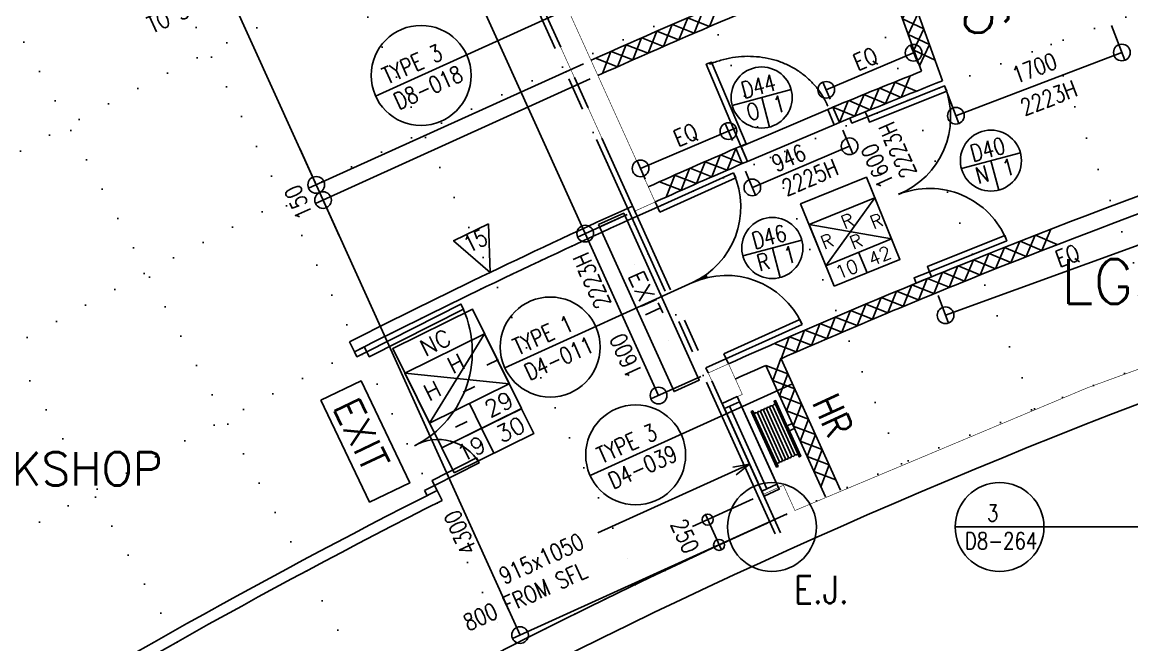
# Model space of a CAD drawing. Header units: millimetres. Extents: x -164841 to 156300, y -101000 to 60475.
# Drawn here: x -31269 to -21275, y -35451 to -29845 of the extents above; entities that cross this region are included whole.
import ezdxf

# ---------------------------------------------------------------- set-up
doc = ezdxf.new("R2010")
doc.units = ezdxf.units.MM
doc.header["$LTSCALE"] = 1200
doc.linetypes.add('s1103a$0$CENTER', pattern=[2, 1.25, -0.25, 0.25, -0.25])
doc.linetypes.add('s1103a$0$DOT', pattern=[0.25, 0, -0.25])
for name, color, linetype in [('s1103a$0$11', 7, 'Continuous'), ('s1103a$0$12', 7, 'Continuous'), ('s1103a$0$17', 7, 'Continuous'), ('s1103a$0$20', 7, 'Continuous'), ('s1103a$0$22', 7, 'Continuous'), ('s1103a$0$25', 7, 'Continuous'), ('s1103a$0$29', 7, 'Continuous'), ('s1103a$0$30', 7, 'Continuous'), ('s1103a$0$39', 7, 'Continuous'), ('s1103a$0$4', 7, 'Continuous'), ('s1103a$0$51', 7, 'Continuous'), ('s1103a$0$56', 7, 'Continuous'), ('s1103a$0$7', 7, 'Continuous'), ('s1103a$0$9', 7, 'Continuous'), ('s1103a$0$NEW-DR', 3, 'Continuous'), ('s1103a$0$ROOM-NO', 4, 'Continuous'), ('s1103a$0$TEXT', 6, 'Continuous')]:
    doc.layers.add(name, color=color, linetype=linetype)
doc.styles.add('s1103a$0$STANDARD', font='SIMPLEX')

# ---------------------------------------------------------------- blocks, each defined once
blk = doc.blocks.new('s1103a$0$DRMK2')
at = {"layer": 's1103a$0$29', "color": 3, "linetype": 'Continuous'}
for p, q in [((-0.275, 0), (0.275, 0)), ((0, 0), (0, -0.275))]:
    blk.add_line(p, q, dxfattribs=at)
blk.add_circle((0, 0), 0.275, dxfattribs=at)
at = {"layer": 's1103a$0$29', "color": 3, "linetype": 'Continuous', "style": 's1103a$0$STANDARD', "width": 0.8}
for tag, p in [('TAG6', (-0.2183, 0.03)), ('TAG1', (-0.1587, 0.03)), ('TAG5', (-0.2242, -0.175)), ('TAG4', (-0.1647, -0.175)), ('TAG3', (0.0258, -0.175)), ('TAG2', (0.0853, -0.175))]:
    blk.add_attdef(tag, p, '', height=0.15, rotation=359.99999, dxfattribs=at)
blk = doc.blocks.new('s1103a$0$FFBOX')
at = {"layer": 's1103a$0$51', "color": 14, "linetype": 'Continuous'}
for p, q in [((0.4, 0.25), (-0.4, -0.25)), ((0.4, -0.25), (-0.4, 0.25)), ((0, -0.5), (0, -0.25))]:
    blk.add_line(p, q, dxfattribs=at)
for points in [[(-0.4, -0.5), (0.4, -0.5), (0.4, 0.5), (-0.4, 0.5)], [(-0.4, -0.25), (0.4, -0.25), (0.4, 0.25), (-0.4, 0.25)]]:
    blk.add_lwpolyline(points, close=True, dxfattribs=at)
at = {"layer": 's1103a$0$51', "color": 14, "linetype": 'Continuous', "style": 's1103a$0$STANDARD'}
for tag, p in [('TAG1', (-0.2728, 0.3)), ('TAG5', (-0.0496, 0.05)), ('TAG6', (-0.3496, -0.075)), ('TAG7', (0.2504, -0.075)), ('TAG4', (-0.0496, -0.2)), ('TAG2', (-0.324, -0.45)), ('TAG8', (-0.2496, -0.45)), ('TAG3', (0.076, -0.45)), ('TAG9', (0.1504, -0.45))]:
    blk.add_attdef(tag, p, '', height=0.15, dxfattribs=at)
blk = doc.blocks.new('s1103a$0$D950A')
at = {"layer": 's1103a$0$30', "color": 14, "linetype": 'Continuous'}
for points in [[(0.05, 0.1501), (0.1001, 0.1501), (0.1, 0.95), (0.05, 0.95)], [(0.05, 0.1501), (-0.0001, 0.1501), (0, 0), (0.0501, 0)], [(0.95, 0.15), (0.9, 0.1501), (0.9, 0.0001), (0.95, 0)]]:
    blk.add_lwpolyline(points, close=True, dxfattribs=at)
blk.add_lwpolyline([(0.910898, 0.175828, 0.035794), (0.903688, 0.27561, 0.035441), (0.882441, 0.373377, 0.035208), (0.847112, 0.468304, 0.034291), (0.799012, 0.557463, 0.033917), (0.737919, 0.640909, 0.032763), (0.666295, 0.715541, 0.032372), (0.583678, 0.781681, 0.031319), (0.493336, 0.836839, 0.03101), (0.394966, 0.881124, 0.030295), (0.29192, 0.91309, 0.030128), (0.184628, 0.932567, 0.029878), (0.075774, 0.939097)], format="xyb", dxfattribs=at)
blk = doc.blocks.new('s1103a$0$DET4')
at = {"layer": 's1103a$0$51', "color": 14, "linetype": 'Continuous'}
blk.add_line((-0.45, 0), (1.55, 0), dxfattribs=at)
blk.add_circle((0, 0), 0.45, dxfattribs=at)
at = {"layer": 's1103a$0$51', "color": 14, "linetype": 'Continuous', "style": 's1103a$0$STANDARD', "width": 0.8}
for tag, p in [('TAG1', (-0.3127, 0.05)), ('TAG3', (-0.2778, 0.0501)), ('TAG4', (-0.3969, -0.2)), ('TAG2', (-0.3127, -0.2001))]:
    blk.add_attdef(tag, p, '', height=0.15, rotation=359.99997, dxfattribs=at)
blk = doc.blocks.new('s1103a$0$H1200')
at = {"layer": 's1103a$0$22', "color": 14, "linetype": 'Continuous'}
for points in [[(0, 0), (0.1501, 0.15), (0.3, 0), (0.45, 0.15), (0.6, 0), (0.75, 0.15), (0.9, 0), (1.05, 0.15), (1.1999, 0)], [(0, 0.15), (0.15, 0), (0.3, 0.15), (0.45, 0), (0.6, 0.15), (0.75, 0), (0.9, 0.15), (1.05, 0), (1.2, 0.15)]]:
    blk.add_lwpolyline(points, dxfattribs=at)
blk = doc.blocks.new('s1103a$0$EXIT')
at = {"layer": 's1103a$0$39', "color": 1, "linetype": 'Continuous'}
blk.add_lwpolyline([(-0.825, -0.25), (0.825, -0.25), (0.825, 0), (-0.825, 0)], close=True, dxfattribs=at)
at = {"layer": 's1103a$0$39', "color": 1, "linetype": 's1103a$0$DOT'}
for centre in [(-0.375001, -0.124999), (0.375001, -0.125001)]:
    blk.add_circle(centre, 0.025, dxfattribs=at)
at = {"layer": 's1103a$0$39', "color": 1, "linetype": 'Continuous', "style": 's1103a$0$STANDARD', "width": 1.1}
blk.add_text('EXIT', height=0.15, rotation=359.999861, dxfattribs=at).set_placement((-0.3001, -0.2))
blk = doc.blocks.new('s1103a$0$HR')
at = {"layer": 's1103a$0$56', "color": 1, "linetype": 'Continuous'}
blk.add_lwpolyline([(0.235, 0.275), (-0.275, 0.275), (-0.275, 0.29), (0.275, 0.2901), (0.275, 0.275), (0.235, 0.275), (0.245, 0.27), (0.25, 0.26), (0.245, 0.25), (0.245, 0.25), (0.235, 0.245), (-0.235, 0.245), (0.235, 0.245), (0.245, 0.24), (0.25, 0.23), (0.245, 0.22), (0.235, 0.215), (-0.235, 0.215), (0.235, 0.215), (0.245, 0.21), (0.25, 0.2), (0.245, 0.19), (0.235, 0.185), (-0.2349, 0.185), (0.235, 0.185), (0.245, 0.18), (0.25, 0.17), (0.245, 0.16), (0.235, 0.155), (-0.235, 0.155), (0.235, 0.155), (0.2449, 0.15), (0.2501, 0.14), (0.245, 0.13), (0.235, 0.125), (-0.235, 0.125), (0.235, 0.125), (0.245, 0.12), (0.25, 0.11), (0.245, 0.1), (0.235, 0.095), (0.245, 0.09), (0.25, 0.08), (0.245, 0.07), (0.235, 0.065), (0.275, 0.065), (0.275, 0.05), (-0.025, 0.05), (-0.025, 0), (0.025, 0), (0.025, 0.05), (-0.275, 0.05), (-0.275, 0.065), (0.235, 0.065), (-0.235, 0.065), (-0.245, 0.07), (-0.25, 0.08), (-0.245, 0.09), (-0.235, 0.095), (0.235, 0.095), (-0.235, 0.095), (-0.245, 0.1), (-0.25, 0.11), (-0.245, 0.12), (-0.235, 0.125), (-0.245, 0.13), (-0.25, 0.14), (-0.2449, 0.15), (-0.235, 0.155), (-0.245, 0.16), (-0.25, 0.17), (-0.245, 0.18), (-0.2349, 0.185), (-0.245, 0.19), (-0.25, 0.2), (-0.245, 0.21), (-0.235, 0.215), (-0.245, 0.22), (-0.25, 0.23), (-0.245, 0.24), (-0.235, 0.245), (-0.245, 0.25), (-0.25, 0.26), (-0.245, 0.27), (-0.235, 0.275)], dxfattribs=at)
blk = doc.blocks.new('s1103a$0$AP')
at = {"layer": 's1103a$0$30', "color": 14, "linetype": 'Continuous'}
blk.add_line((0.05, 0.05), (0.8651, 0.05), dxfattribs=at)
for points in [[(0, 0), (0.915, 0), (0.915, 0.1501), (0, 0.15)], [(0.0501, 0), (0.8651, 0), (0.8651, 0.15), (0.0499, 0.15)]]:
    blk.add_lwpolyline(points, close=True, dxfattribs=at)
blk = doc.blocks.new('s1103a$0$TAIL')
at = {"layer": 's1103a$0$51', "color": 10, "linetype": 'Continuous'}
blk.add_line((0.4, 0), (0.4, -0.25), dxfattribs=at)
blk.add_lwpolyline([(0, -0.25), (0.8, -0.25), (0.8, 0), (0, 0)], close=True, dxfattribs=at)
at = {"layer": 's1103a$0$51', "color": 10, "linetype": 'Continuous', "style": 's1103a$0$STANDARD'}
for tag, p in [('TAG1', (0.1067, -0.2)), ('TAG3', (0.1504, -0.2)), ('TAG2', (0.5008, -0.2)), ('TAG4', (0.5504, -0.2))]:
    blk.add_attdef(tag, p, '', height=0.15, dxfattribs=at)
blk = doc.blocks.new('s1103a$0$PC22')
at = {"layer": 's1103a$0$51', "color": 10, "linetype": 'Continuous'}
blk.add_lwpolyline([(0.175, 0.4), (-0.175, 0.3999), (0, 0)], close=True, dxfattribs=at)
at = {"layer": 's1103a$0$51', "color": 10, "linetype": 'Continuous', "style": 's1103a$0$STANDARD', "width": 0.8}
blk.add_attdef('TAG1', (-0.0749, 0.2399), '', height=0.15, rotation=359.99995, dxfattribs=at)
blk = doc.blocks.new('s1103a$0$DET3')
at = {"layer": 's1103a$0$51', "color": 14, "linetype": 'Continuous'}
blk.add_line((-0.4, 0), (1.4, 0), dxfattribs=at)
blk.add_circle((0, 0), 0.4, dxfattribs=at)
at = {"layer": 's1103a$0$51', "color": 14, "linetype": 'Continuous', "style": 's1103a$0$STANDARD', "width": 0.8}
for tag, p in [('TAG1', (-0.3373, 0.0501)), ('TAG2', (-0.3373, -0.2))]:
    blk.add_attdef(tag, p, '', height=0.15, dxfattribs=at)
blk = doc.blocks.new('s1103a')
at = {"layer": 's1103a$0$11', "color": 14, "linetype": 'Continuous'}
for p, q in [((-23455.8, -29055.2), (-22979.6, -30372.5)), ((-23170.1, -30286.8), (-23544.4, -29251.6)), ((-23908.6, -30748.4), (-23967.1, -30610.4)), ((-24783.6, -31118.5), (-24842.6, -30980.7))]:
    blk.add_line(p, q, dxfattribs=at)
at = {"layer": 's1103a$0$11', "color": 3, "linetype": 'Continuous'}
blk.add_line((-23080.2, -32134.4), (-23077.5, -32141.8), dxfattribs=at)
at = {"layer": 's1103a$0$11', "color": 10, "linetype": 'Continuous'}
for p, q in [((-23897.7, -34059.2), (-24434.3, -32875)), ((-24035, -34119.7), (-24571.6, -32935.5))]:
    blk.add_line(p, q, dxfattribs=at)
at = {"layer": 's1103a$0$11', "color": 14, "linetype": 'Continuous', "const_width": 5}
blk.add_lwpolyline([(-28044.4, -25998.3), (-25568.2, -31463.8), (-25750.6, -31545.8), (-28309.3, -25898.3)], dxfattribs=at)
at = {"layer": 's1103a$0$11', "color": 10, "linetype": 'Continuous', "const_width": 5}
blk.add_lwpolyline([(-24965.3, -33278.5), (-25089.9, -33003.4), (-24907.7, -32920.9), (-24783.1, -33196)], close=True, dxfattribs=at)
blk.add_lwpolyline([(-24491.4, -34324.2), (-24594.6, -34096.4), (-24412.5, -34013.9), (-24309.3, -34241.7)], dxfattribs=at)
at = {"layer": 's1103a$0$11', "color": 14, "linetype": 'Continuous'}
for centre, radius, start, end in [((0.1, -88499.9), 63905, 111.533378, 114.150825), ((0.1, -88499.9), 63755, 111.672225, 114.150333), ((170.7, -88927.2), 61214.8, 106.32598, 111.869405), ((0.1, -88499.9), 62654.8, 111.703733, 112.490319), ((0.1, -88499.9), 62504.9, 111.570539, 112.489233), ((155.7, -88885.2), 61320.3, 107.168359, 112.081724), ((0.1, -88499.9), 62654.8, 113.359083, 114.146192), ((0.1, -88499.9), 62504.9, 113.360083, 114.145644), ((152.6, -88879), 61313.4, 112.081213, 114.124785), ((167.5, -88920.2), 61207.1, 111.869056, 113.699732)]:
    blk.add_arc(centre, radius, start, end, dxfattribs=at)
at = {"layer": 's1103a$0$11', "color": 10, "linetype": 'Continuous'}
blk.add_arc((0.1, -88499.9), 60755, 113.855981, 114.139592, dxfattribs=at)
at = {"layer": 's1103a$0$12', "color": 2, "linetype": 'Continuous'}
for p, q in [((-28674.5, -26283.4), (-26198.2, -31748.6)), ((-28621.2, -31309.9), (-30519.7, -27119.9)), ((-21457.7, -29873.6), (-21338, -30188.1)), ((-23199.3, -30217.7), (-23269.5, -30051.9)), ((-24027.9, -30454.1), (-23240.2, -30120.9)), ((-23239.8, -30120.8), (-23242.3, -30121.9)), ((-21364.7, -30118), (-22859.9, -30687.1)), ((-26214.3, -30219.4), (-28689.5, -31340.8)), ((-26152.4, -30356), (-28627.6, -31477.4)), ((-23991.8, -30539.4), (-24057.1, -30385)), ((-22952.9, -30442.7), (-22833.2, -30757.2)), ((-24871.8, -30911.6), (-24937.2, -30757.1)), ((-25700.1, -31161.2), (-24832.7, -30794.4)), ((-23878.7, -30817.2), (-23788, -31031.5)), ((-24693, -31332.8), (-23817.3, -30962.4)), ((-28410.7, -31774.4), (-28769.8, -30982)), ((-25659.1, -31258), (-25729.3, -31092.2)), ((-24754.4, -31187.6), (-24663.8, -31401.9)), ((-26784.7, -35363.3), (-28559.3, -31446.5)), ((-25818.9, -31576.8), (-26266.5, -31779.6)), ((-25818.9, -31576.8), (-26053.1, -31682.9)), ((-26198.2, -31748.6), (-25537.7, -33206.3)), ((-25158.2, -33034.4), (-25606, -33237.3)), ((-24377.8, -34272.8), (-26853, -35394.2)), ((-24559.9, -34354.8), (-25007.7, -34557.7))]:
    blk.add_line(p, q, dxfattribs=at)
at = {"layer": 's1103a$0$12', "color": 3, "linetype": 'Continuous'}
for p, q in [((-22952.9, -32484.3), (-17757.4, -30593)), ((-22927.3, -32554.7), (-23018.3, -32304.4))]:
    blk.add_line(p, q, dxfattribs=at)
at = {"layer": 's1103a$0$12', "color": 10, "linetype": 'Continuous'}
for p, q in [((-24717.7, -33824.9), (-26083.9, -34444.1)), ((-24685.7, -34137.7), (-25232.1, -34385.3)), ((-25116.1, -34277.8), (-24971.6, -34596.7))]:
    blk.add_line(p, q, dxfattribs=at)
blk.add_lwpolyline([(-24869.8, -33852.7), (-24717.7, -33824.9), (-24838.8, -33921)], dxfattribs=at)
at = {"layer": 's1103a$0$12', "color": 2, "linetype": 'Continuous'}
for centre in [(-23240.2, -30120.9), (-21364.7, -30118), (-24027.9, -30454.1), (-22859.9, -30687.1), (-24907.9, -30826.2), (-23817.3, -30962.4), (-25700.1, -31161.2), (-28621.2, -31309.9), (-28621.2, -31309.9), (-24693, -31332.8), (-28559.3, -31446.5), (-28559.3, -31446.5), (-26198.2, -31748.6), (-26198.2, -31748.6), (-25537.7, -33206.3), (-26784.7, -35363.3)]:
    blk.add_circle(centre, 75, dxfattribs=at)
at = {"layer": 's1103a$0$12', "color": 3, "linetype": 'Continuous'}
blk.add_circle((-22952.9, -32484.3), 75, dxfattribs=at)
at = {"layer": 's1103a$0$12', "color": 10, "linetype": 'Continuous'}
for centre in [(-25095.4, -34323.4), (-24992.2, -34551.2)]:
    blk.add_circle(centre, 49.9, dxfattribs=at)
at = {"layer": 's1103a$0$17', "color": 3, "linetype": 'Continuous'}
for p, q in [((-28277, -32813), (-28322.2, -32723.8)), ((-27487.2, -34150.4), (-27532.4, -34061.2))]:
    blk.add_line(p, q, dxfattribs=at)
at = {"layer": 's1103a$0$17', "color": 10, "linetype": 'Continuous'}
blk.add_line((-28142.7, -32857), (-28187.9, -32767.8), dxfattribs=at)
at = {"layer": 's1103a$0$17', "color": 3, "linetype": 'Continuous'}
for radius, start, end in [(62555, 114.329189, 116.920804), (62455, 114.329189, 116.920876), (61005, 116.828117, 121.940865), (60905, 116.828036, 121.946595)]:
    blk.add_arc((0.1, -88499.9), radius, start, end, dxfattribs=at)
at = {"layer": 's1103a$0$20', "color": 1, "linetype": 'Continuous'}
for radius, start, end in [(68655, 114.333178, 128.166687), (68430, 115.284744, 124.715297), (68430, 115.284744, 124.715297)]:
    blk.add_arc((0.1, -88499.9), radius, start, end, dxfattribs=at)
at = {"layer": 's1103a$0$22', "color": 14, "linetype": 'Continuous'}
for p, q in [((-25215.4, -29944.2), (-25137.9, -29746.7)), ((-24996.7, -29686.6), (-25077.3, -29884)), ((-25492.1, -30064.2), (-25415.5, -29866.2)), ((-25215.4, -29944.2), (-25412.3, -29864.8)), ((-25274.6, -29805.5), (-25354.2, -30003.3)), ((-25275.7, -29805.9), (-25077.3, -29884)), ((-25551.9, -29925.6), (-25630.6, -30123.9)), ((-25553, -29926.1), (-25354.2, -30003.3)), ((-25828.6, -30047.1), (-25906.3, -30245.7)), ((-25829.7, -30047.6), (-25630.6, -30123.9)), ((-25768.2, -30185.4), (-25692.6, -29987.1)), ((-25492.1, -30064.2), (-25689.4, -29985.7)), ((-26105.9, -30170.4), (-25906.3, -30245.7)), ((-26043.7, -30307.9), (-25968.9, -30109.2)), ((-25768.2, -30185.4), (-25965.8, -30107.8)), ((-23353.2, -30521.7), (-23272.5, -30327.7)), ((-23631.2, -30634.4), (-23551.3, -30440)), ((-23353.2, -30521.7), (-23545.9, -30437.8)), ((-23407.7, -30383.4), (-23492.3, -30577.8)), ((-23409.8, -30384.2), (-23214.1, -30465.7)), ((-23908.6, -30748.5), (-23829.7, -30553.7)), ((-23631.2, -30634.4), (-23824.3, -30551.5)), ((-23686.3, -30496.4), (-23770, -30691.2)), ((-23688.5, -30497.3), (-23492.3, -30577.8)), ((-23966.5, -30611.6), (-23770, -30691.2)), ((-25058.4, -31238), (-24983.4, -31041.7)), ((-24783.6, -31118.5), (-24978.3, -31039.5)), ((-24841.5, -30981.6), (-24921.1, -31178)), ((-25332.6, -31358.8), (-25258.6, -31162.1)), ((-25058.4, -31238), (-25253.5, -31159.9)), ((-25117, -31101.4), (-25195.6, -31298.1)), ((-25119, -31102.3), (-24921.1, -31178)), ((-25391.8, -31222.4), (-25469.6, -31419.6)), ((-25393.9, -31223.3), (-25195.6, -31298.1)), ((-25332.6, -31358.8), (-25528, -31281.6)), ((-22225.7, -31956.2), (-22144.3, -31763.2)), ((-22142.6, -31762.7), (-21947.3, -31845.5)), ((-22086.5, -31901.7), (-22004.6, -31708.9)), ((-22503.7, -32066.3), (-22423.3, -31872.9)), ((-22421.6, -31872.4), (-22225.9, -31954.2)), ((-22364.8, -32011.1), (-22283.9, -31817.9)), ((-22282.2, -31817.4), (-22086.7, -31899.7)), ((-22642.5, -32121.9), (-22562.6, -31928.3)), ((-22560.9, -31927.7), (-22365, -32009.1)), ((-22919.7, -32234), (-22840.7, -32040)), ((-22839.1, -32039.4), (-22642.8, -32119.9)), ((-22781.2, -32177.8), (-22701.7, -31984)), ((-22700.1, -31983.4), (-22504, -32064.3)), ((-23196.4, -32347.5), (-23118.3, -32153.1)), ((-23116.7, -32152.5), (-22920, -32232)), ((-23058.1, -32290.6), (-22979.6, -32096.4)), ((-22978, -32095.8), (-22781.5, -32175.8)), ((-23472.5, -32462.4), (-23395.4, -32267.6)), ((-23393.8, -32267), (-23196.7, -32345.5)), ((-23334.5, -32404.8), (-23256.9, -32210.2)), ((-23255.3, -32209.6), (-23058.4, -32288.6)), ((-23610.3, -32520.3), (-23533.7, -32325.3)), ((-23532.1, -32324.7), (-23334.8, -32402.8)), ((-23885.5, -32637.2), (-23809.9, -32441.8)), ((-23808.3, -32441.2), (-23610.6, -32518.3)), ((-23748, -32578.6), (-23671.9, -32383.4)), ((-23670.3, -32382.8), (-23472.8, -32460.4)), ((-24160.2, -32755.4), (-24085.5, -32559.7)), ((-24083.9, -32559.1), (-23885.9, -32635.2)), ((-24022.9, -32696.1), (-23947.8, -32500.6)), ((-23946.2, -32500), (-23748.3, -32576.6)), ((-24434.3, -32875), (-24360.5, -32678.9)), ((-24358.9, -32678.3), (-24160.6, -32753.5)), ((-24297.3, -32815), (-24223.1, -32619.1)), ((-24221.5, -32618.5), (-24023.3, -32694.2)), ((-24496.2, -32738.4), (-24297.7, -32813.1))]:
    blk.add_line(p, q, dxfattribs=at)
at = {"layer": 's1103a$0$25', "color": 14, "linetype": 'Continuous'}
blk.add_lwpolyline([(-24794.8, -30963.5), (-24012, -30632.5), (-23954.7, -30767.9), (-24737.5, -31098.9)], close=True, dxfattribs=at)
at = {"layer": 's1103a$0$30', "color": 1, "linetype": 'Continuous'}
for p, q in [((-24863.4, -31201.8), (-25547.4, -31509.3)), ((-25526.8, -31554.9), (-24842.8, -31247.4)), ((-24863.4, -31201.8), (-24842.8, -31247.4)), ((-25526.8, -31554.9), (-25568, -31463.7)), ((-25730, -31591.4), (-25547.4, -31509.3)), ((-25110.6, -32957.4), (-24244.3, -32567.5)), ((-24948.7, -32829.7), (-24264.8, -32521.9)), ((-24244.3, -32567.5), (-24264.8, -32521.9)), ((-24948.7, -32829.7), (-24907.7, -32920.9))]:
    blk.add_line(p, q, dxfattribs=at)
at = {"layer": 's1103a$0$30', "color": 3, "linetype": 'Continuous'}
for p, q in [((-25750.6, -31545.8), (-25730, -31591.4)), ((-25750.6, -31545.8), (-25730, -31591.4)), ((-25090.1, -33003), (-25110.6, -32957.4))]:
    blk.add_line(p, q, dxfattribs=at)
for points in [[(-23657, -30698.3), (-22961, -30418.9), (-22942.4, -30465.3), (-23638.4, -30744.7)], [(-23675.6, -30651.9), (-23814.8, -30707.8), (-23796.2, -30754.2), (-23657, -30698.3)], [(-23097.4, -32091.8), (-22401.4, -31812.4), (-22420, -31766), (-23116, -32045.4)], [(-23218, -32194.1), (-23078.8, -32138.2), (-23097.4, -32091.8), (-23236.6, -32147.7)]]:
    blk.add_lwpolyline(points, close=True, dxfattribs=at)
for centre, start, end in [((-23657, -30698.3), 291.87234, 21.87234), ((-23097.4, -32091.8), 21.87234, 111.88633)]:
    blk.add_arc(centre, 750, start, end, dxfattribs=at)
at = {"layer": 's1103a$0$30', "color": 1, "linetype": 'Continuous'}
for centre, start, end in [((-25547.4, -31509.3), 294.39463, 24.20684), ((-24928.2, -32875.2), 24.5659, 114.37811)]:
    blk.add_arc(centre, 749.8, start, end, dxfattribs=at)
at = {"layer": 's1103a$0$4', "color": 7, "linetype": 's1103a$0$DOT'}
for p, q in [((-20943, -32855.6), (-24201.2, -24198.5)), ((-22152, -33325.8), (-25598.2, -24741.7)), ((-23350.2, -33822.1), (-26983, -25315.3)), ((-28355, -25919), (-24537.4, -34344.5)), ((-28354.9, -25919), (-24537.6, -34344.6)), ((-29713.4, -26552.5), (-25713, -34892.7)), ((-31057.7, -27215.4), (-26876.3, -35466.4)), ((-32387.2, -27907.5), (-28026.8, -36065.3)), ((-33701.4, -28628.5), (-29164, -36689.1))]:
    blk.add_line(p, q, dxfattribs=at)
for radius, start, end in [(68705, 95.428722, 149.799764), (68455, 95.448608, 149.849439), (66955, 95.571056, 147.582808), (65455, 95.699142, 145.466722), (63955, 95.833267, 143.098475), (62455, 97.304903, 140.401233), (59455, 100.624492, 133.394572)]:
    blk.add_arc((0.1, -88499.9), radius, start, end, dxfattribs=at)
at = {"layer": 's1103a$0$51', "color": 10, "linetype": 'Continuous'}
blk.add_circle((-24516.5, -34389.9), 400, dxfattribs=at)
at = {"layer": 's1103a$0$9', "color": 14, "linetype": 's1103a$0$CENTER'}
for points in [[(-31049.9, -17999.9), (-31050, -19969.9), (-24413.3, -34617.6)], [(-30999.9, -17999.9), (-31000, -19959.1), (-24367.8, -34597)]]:
    blk.add_lwpolyline(points, dxfattribs=at)
at = {"layer": 's1103a$0$9', "color": 14, "linetype": 'Continuous', "const_width": 5}
blk.add_lwpolyline([(-16254, -31309.9, 0.036092), (-24309.3, -34241.7, 0.036092)], format="xyb", dxfattribs=at)
at = {"layer": 's1103a$0$9', "color": 14, "linetype": 'Continuous'}
for centre, radius, start, end in [((0.1, -88500), 59155.1, 100.522527, 133.25432), ((0.4, -88500.4), 59455.6, 114.326601, 133.39438)]:
    blk.add_arc(centre, radius, start, end, dxfattribs=at)
at = {"layer": 's1103a$0$NEW-DR'}
for points in [[(-28165.2, -32812.4), (-28142.6, -32857), (-27295.2, -32427.6), (-27317.8, -32383)], [(-28277, -32813), (-28254.4, -32857.6), (-28165.2, -32812.4), (-28187.8, -32767.8)], [(-27555, -34016.6), (-27577.6, -33972), (-27176.2, -33768.6), (-27153.6, -33813.2)], [(-27644.2, -34061.8), (-27621.6, -34106.4), (-27532.4, -34061.2), (-27555, -34016.6)]]:
    blk.add_lwpolyline(points, close=True, dxfattribs=at)
for centre, radius, start, end in [((-28165.2, -32812.4), 950, 296.87174, 26.87174), ((-27521.4, -34027.6), 425.7, 30.23903, 120.23903)]:
    blk.add_arc(centre, radius, start, end, dxfattribs=at)
at = {"layer": 's1103a$0$TEXT', "color": 1}
blk.add_lwpolyline([(-28578.3, -33247.2), (-28216.9, -33074.8), (-27778.4, -33993.9), (-28139.8, -34166.3)], close=True, dxfattribs=at)
at = {"zscale": 1000}
for name, p, xscale, yscale, rotation in [('s1103a$0$H1200', (-23595.4, -29110.5), 999.9979999999999, 999.9979999999999, 289.874809), ('s1103a$0$D950A', (-24783.6, -31118.5), 999.997, 999.997, 22.923614), ('s1103a$0$EXIT', (-25511, -32316.1), 1000, 1000, 294.386964), ('s1103a$0$EXIT', (-25511, -32316.1), 1000, 1000, 294.386964), ('s1103a$0$EXIT', (-25511, -32316.1), 1000, 1000, 294.386964), ('s1103a$0$EXIT', (-25511, -32316.1), 1000, 1000, 294.386964), ('s1103a$0$H1200', (-24571.6, -32935.5), 999.9979999999999, 999.9979999999999, 294.37705), ('s1103a$0$AP', (-24965.3, -33278.5), 1000, 1000, 294.38374), ('s1103a$0$HR', (-24324.6, -33481.1), 999.9959999999999, 999.9959999999999, 114.376807)]:
    blk.add_blockref(name, p, dxfattribs=dict(at, xscale=xscale, yscale=yscale, rotation=rotation))
ref = blk.add_blockref('s1103a$0$DET4', (-27676.3, -30324.1), dxfattribs=dict(xscale=999.997, yscale=999.997, zscale=1000, rotation=24.375614))
ref.add_attrib('TAG1', 'TYPE 3', (-27981.8, -30407.6), dxfattribs={"layer": 's1103a$0$51', "color": 14, "linetype": 'Continuous', "height": 150, "rotation": 24.37558, "style": 's1103a$0$STANDARD', "width": 0.8})
ref.add_attrib('TAG2', 'D8-018', (-27878.6, -30635.4), dxfattribs={"layer": 's1103a$0$51', "color": 14, "linetype": 'Continuous', "height": 150, "rotation": 24.37558, "style": 's1103a$0$STANDARD', "width": 0.8})
ref = blk.add_blockref('s1103a$0$DRMK2', (-24608.7, -30523.3), dxfattribs=dict(xscale=1000, yscale=1000, zscale=1000, rotation=15.000008))
ref.add_attrib('TAG1', 'D44', (-24769.8, -30535.4), dxfattribs={"layer": 's1103a$0$29', "color": 3, "linetype": 'Continuous', "height": 150, "rotation": 15, "style": 's1103a$0$STANDARD', "width": 0.8})
ref.add_attrib('TAG2', '1', (-24481, -30670.3), dxfattribs={"layer": 's1103a$0$29', "color": 3, "linetype": 'Continuous', "height": 150, "rotation": 15, "style": 's1103a$0$STANDARD', "width": 0.8})
ref.add_attrib('TAG4', 'O', (-24722.5, -30735), dxfattribs={"layer": 's1103a$0$29', "color": 3, "linetype": 'Continuous', "height": 150, "rotation": 15, "style": 's1103a$0$STANDARD', "width": 0.8})
ref = blk.add_blockref('s1103a$0$DRMK2', (-22544.3, -31091.3), dxfattribs=dict(xscale=1000, yscale=1000, zscale=1000, rotation=15.000008))
ref.add_attrib('TAG1', 'D40', (-22705.4, -31103.4), dxfattribs={"layer": 's1103a$0$29', "color": 3, "linetype": 'Continuous', "height": 150, "rotation": 15, "style": 's1103a$0$STANDARD', "width": 0.8})
ref.add_attrib('TAG2', '1', (-22416.6, -31238.3), dxfattribs={"layer": 's1103a$0$29', "color": 3, "linetype": 'Continuous', "height": 150, "rotation": 15, "style": 's1103a$0$STANDARD', "width": 0.8})
ref.add_attrib('TAG4', 'N', (-22658.1, -31303), dxfattribs={"layer": 's1103a$0$29', "color": 3, "linetype": 'Continuous', "height": 150, "rotation": 15, "style": 's1103a$0$STANDARD', "width": 0.8})
ref = blk.add_blockref('s1103a$0$FFBOX', (-23810.7, -31731.5), dxfattribs=dict(xscale=799.999, yscale=799.999, zscale=1000, rotation=22.124936))
ref.add_attrib('TAG2', '10', (-23915.2, -32162.6), dxfattribs={"layer": 's1103a$0$51', "color": 3, "linetype": 'Continuous', "height": 120, "rotation": 22.12506, "style": 's1103a$0$STANDARD'})
ref.add_attrib('TAG3', '42', (-23618.8, -32042), dxfattribs={"layer": 's1103a$0$51', "color": 3, "linetype": 'Continuous', "height": 120, "rotation": 22.12506, "style": 's1103a$0$STANDARD'})
ref.add_attrib('TAG4', 'R', (-23787.2, -31894.7), dxfattribs={"layer": 's1103a$0$51', "color": 3, "linetype": 'Continuous', "height": 120, "rotation": 22.12506, "style": 's1103a$0$STANDARD'})
ref.add_attrib('TAG5', 'R', (-23862.5, -31709.4), dxfattribs={"layer": 's1103a$0$51', "color": 3, "linetype": 'Continuous', "height": 120, "rotation": 22.12506, "style": 's1103a$0$STANDARD'})
ref.add_attrib('TAG6', 'R', (-24047.2, -31892.4), dxfattribs={"layer": 's1103a$0$51', "color": 3, "linetype": 'Continuous', "height": 120, "rotation": 22.12506, "style": 's1103a$0$STANDARD'})
ref.add_attrib('TAG7', 'R', (-23602.5, -31711.6), dxfattribs={"layer": 's1103a$0$51', "color": 3, "linetype": 'Continuous', "height": 120, "rotation": 22.12506, "style": 's1103a$0$STANDARD'})
ref = blk.add_blockref('s1103a$0$DRMK2', (-24512.6, -31878.3), dxfattribs=dict(xscale=1000, yscale=1000, zscale=1000, rotation=15.000008))
ref.add_attrib('TAG1', 'D46', (-24673.7, -31890.4), dxfattribs={"layer": 's1103a$0$29', "color": 3, "linetype": 'Continuous', "height": 150, "rotation": 15, "style": 's1103a$0$STANDARD', "width": 0.8})
ref.add_attrib('TAG2', '1', (-24384.9, -32025.3), dxfattribs={"layer": 's1103a$0$29', "color": 3, "linetype": 'Continuous', "height": 150, "rotation": 15, "style": 's1103a$0$STANDARD', "width": 0.8})
ref.add_attrib('TAG4', 'R', (-24626.4, -32090), dxfattribs={"layer": 's1103a$0$29', "color": 3, "linetype": 'Continuous', "height": 150, "rotation": 15, "style": 's1103a$0$STANDARD', "width": 0.8})
ref = blk.add_blockref('s1103a$0$PC22', (-27053.6, -32097.6), dxfattribs=dict(xscale=999.997, yscale=999.997, zscale=1000, rotation=25.64780799999999))
ref.add_attrib('TAG1', '15', (-27247.2, -31924.3), dxfattribs={"layer": 's1103a$0$51', "color": 10, "linetype": 'Continuous', "height": 150, "rotation": 25.64777, "style": 's1103a$0$STANDARD', "width": 0.8})
ref = blk.add_blockref('s1103a$0$DET4', (-26513.1, -32769.9), dxfattribs=dict(xscale=999.9959999999999, yscale=999.9959999999999, zscale=1000, rotation=24.376807))
ref.add_attrib('TAG1', 'TYPE 1', (-26804.9, -32847.1), dxfattribs={"layer": 's1103a$0$51', "color": 10, "linetype": 'Continuous', "height": 150, "rotation": 24.37684, "style": 's1103a$0$STANDARD', "width": 0.8})
ref.add_attrib('TAG2', 'D4-011', (-26701.7, -33074.9), dxfattribs={"layer": 's1103a$0$51', "color": 10, "linetype": 'Continuous', "height": 150, "rotation": 24.37684, "style": 's1103a$0$STANDARD', "width": 0.8})
ref = blk.add_blockref('s1103a$0$FFBOX', (-27352.4, -33053.2), dxfattribs=dict(xscale=999.9979999999999, yscale=999.9979999999999, zscale=1000, rotation=26.25100300000001))
ref.add_attrib('TAG1', ' NC', (-27729.8, -32904.8), dxfattribs={"layer": 's1103a$0$51', "color": 10, "linetype": 'Continuous', "height": 150, "rotation": 26.25098, "style": 's1103a$0$STANDARD'})
ref.add_attrib('TAG3', '29', (-27057.7, -33409.6), dxfattribs={"layer": 's1103a$0$51', "color": 10, "linetype": 'Continuous', "height": 150, "rotation": 26.25098, "style": 's1103a$0$STANDARD'})
ref.add_attrib('TAG4', '-', (-27292, -33246.4), dxfattribs={"layer": 's1103a$0$51', "color": 10, "linetype": 'Continuous', "height": 150, "rotation": 26.25098, "style": 's1103a$0$STANDARD'})
ref.add_attrib('TAG5', 'H', (-27391.5, -33016.7), dxfattribs={"layer": 's1103a$0$51', "color": 10, "linetype": 'Continuous', "height": 150, "rotation": 26.25098, "style": 's1103a$0$STANDARD'})
ref.add_attrib('TAG6', 'H', (-27605.3, -33261.5), dxfattribs={"layer": 's1103a$0$51', "color": 10, "linetype": 'Continuous', "height": 150, "rotation": 26.25098, "style": 's1103a$0$STANDARD'})
ref.add_attrib('TAG7', '-', (-27078.3, -33001.6), dxfattribs={"layer": 's1103a$0$51', "color": 10, "linetype": 'Continuous', "height": 150, "rotation": 26.25098, "style": 's1103a$0$STANDARD'})
ref.add_attrib('TAG8', '-', (-27360.8, -33559.1), dxfattribs={"layer": 's1103a$0$51', "color": 10, "linetype": 'Continuous', "height": 150, "rotation": 26.25098, "style": 's1103a$0$STANDARD'})
ref = blk.add_blockref('s1103a$0$DET4', (-25743.9, -33741), dxfattribs=dict(xscale=999.997, yscale=999.997, zscale=1000, rotation=24.381466))
ref.add_attrib('TAG1', 'TYPE 3', (-26049.4, -33824.5), dxfattribs={"layer": 's1103a$0$51', "color": 10, "linetype": 'Continuous', "height": 150, "rotation": 24.38136, "style": 's1103a$0$STANDARD', "width": 0.8})
ref.add_attrib('TAG2', 'D4-039', (-25946.2, -34052.3), dxfattribs={"layer": 's1103a$0$51', "color": 10, "linetype": 'Continuous', "height": 150, "rotation": 24.38136, "style": 's1103a$0$STANDARD', "width": 0.8})
ref = blk.add_blockref('s1103a$0$TAIL', (-27490, -33678.6), dxfattribs=dict(xscale=999.9979999999999, yscale=999.9979999999999, zscale=1000, rotation=26.25100300000001))
ref.add_attrib('TAG1', '19', (-27305.9, -33810.8), dxfattribs={"layer": 's1103a$0$51', "color": 10, "linetype": 'Continuous', "height": 150, "rotation": 26.25098, "style": 's1103a$0$STANDARD'})
ref.add_attrib('TAG2', '30', (-26952.4, -33636.4), dxfattribs={"layer": 's1103a$0$51', "color": 10, "linetype": 'Continuous', "height": 150, "rotation": 26.25098, "style": 's1103a$0$STANDARD'})
ref = blk.add_blockref('s1103a$0$DET3', (-22466.5, -34389.9), dxfattribs=dict(xscale=999.9979999999999, yscale=999.9979999999999, zscale=1000))
ref.add_attrib('TAG2', 'D8-264', (-22779.2, -34589.9), dxfattribs={"layer": 's1103a$0$51', "color": 10, "linetype": 'Continuous', "height": 150, "style": 's1103a$0$STANDARD', "width": 0.8})
ref.add_attrib('TAG3', '  3', (-22744.3, -34339.8), dxfattribs={"layer": 's1103a$0$51', "color": 10, "linetype": 'Continuous', "height": 150, "style": 's1103a$0$STANDARD', "width": 0.8})
at = {"layer": 's1103a$0$12', "color": 14, "linetype": 'Continuous', "style": 's1103a$0$STANDARD', "width": 0.8}
blk.add_text('TO STAIR SHAFT WALLS.', height=150, rotation=24.37558, dxfattribs=at).set_placement((-30097.5, -29947.6))
at = {"layer": 's1103a$0$12', "color": 2, "linetype": 'Continuous', "style": 's1103a$0$STANDARD', "width": 0.8}
for s, rotation, p in [('EQ', 22.92854, (-23742.6, -30284.5)), ('1700', 20.83772, (-22317.5, -30401.7)), ('2223H', 20.83772, (-22242.4, -30690.6)), ('EQ', 22.92219, (-25361.6, -30969.2)), ('2223H', 114.37479, (-23208.8, -31203.3)), ('946', 22.92719, (-24478.3, -31196.1)), ('1600', 114.37479, (-23413.8, -31296.2)), ('2225H', 22.92528, (-24385.8, -31414.3)), ('150', 114.37756, (-28648.9, -31575.8)), ('2223H', 114.37479, (-25961.9, -32379.8)), ('1600', 114.37581, (-25678.2, -33005.3)), ('4300', 114.37404, (-27170.3, -34597))]:
    blk.add_text(s, height=150, rotation=rotation, dxfattribs=at).set_placement(p)
at = {"layer": 's1103a$0$12', "color": 3, "linetype": 'Continuous', "style": 's1103a$0$STANDARD', "width": 0.8}
blk.add_text('EQ', height=150, rotation=20.00438, dxfattribs=at).set_placement((-21928.9, -32053.7))
at = {"layer": 's1103a$0$12', "color": 10, "linetype": 'Continuous', "style": 's1103a$0$STANDARD', "width": 0.8}
for s, rotation, p in [('250', 294.38136, (-25432, -34362.6)), ('915x1050', 24.38136, (-26929.8, -34909.8)), ('800 FROM SFL', 24.38136, (-27251.7, -35330.2))]:
    blk.add_text(s, height=150, rotation=rotation, dxfattribs=at).set_placement(p)
at = {"layer": 's1103a$0$56', "color": 10, "linetype": 'Continuous', "style": 's1103a$0$STANDARD', "width": 0.8}
blk.add_text('HR', height=250, rotation=294.37692, dxfattribs=at).set_placement((-24159, -33269.8))
at = {"layer": 's1103a$0$7', "color": 1, "linetype": 's1103a$0$CENTER', "style": 's1103a$0$STANDARD', "width": 0.84}
blk.add_text('E.J.', height=250, dxfattribs=at).set_placement((-24318.6, -35080.2))
at = {"layer": 's1103a$0$ROOM-NO', "style": 's1103a$0$STANDARD'}
blk.add_text('LG5SC06', height=400, rotation=290.03764, dxfattribs=at).set_placement((-23533.4, -27787.2))
blk.add_text('LG502 ', height=400, dxfattribs=at).set_placement((-21913.1, -32380.1))
at = {"layer": 's1103a$0$TEXT', "color": 1, "style": 's1103a$0$STANDARD'}
blk.add_text('EXIT', height=250, rotation=295.5059, dxfattribs=at).set_placement((-28475.6, -33309))
at = {"layer": 's1103a$0$TEXT', "style": 's1103a$0$STANDARD'}
blk.add_text('MAINTENANCE WORKSHOP', height=300, dxfattribs=at).set_placement((-35119.3, -34016))

msp = doc.modelspace()

# ---------------------------------------------------------------- block references
msp.add_blockref('s1103a', (0, 0))

doc.saveas('drawing.dxf')
